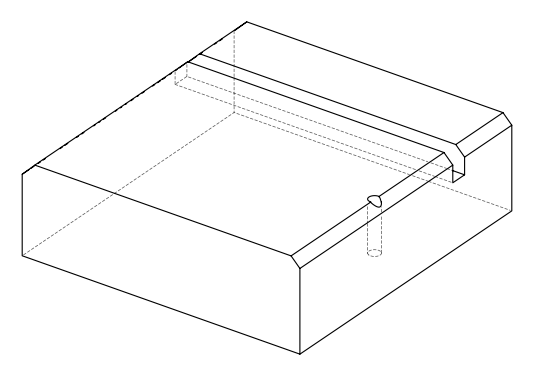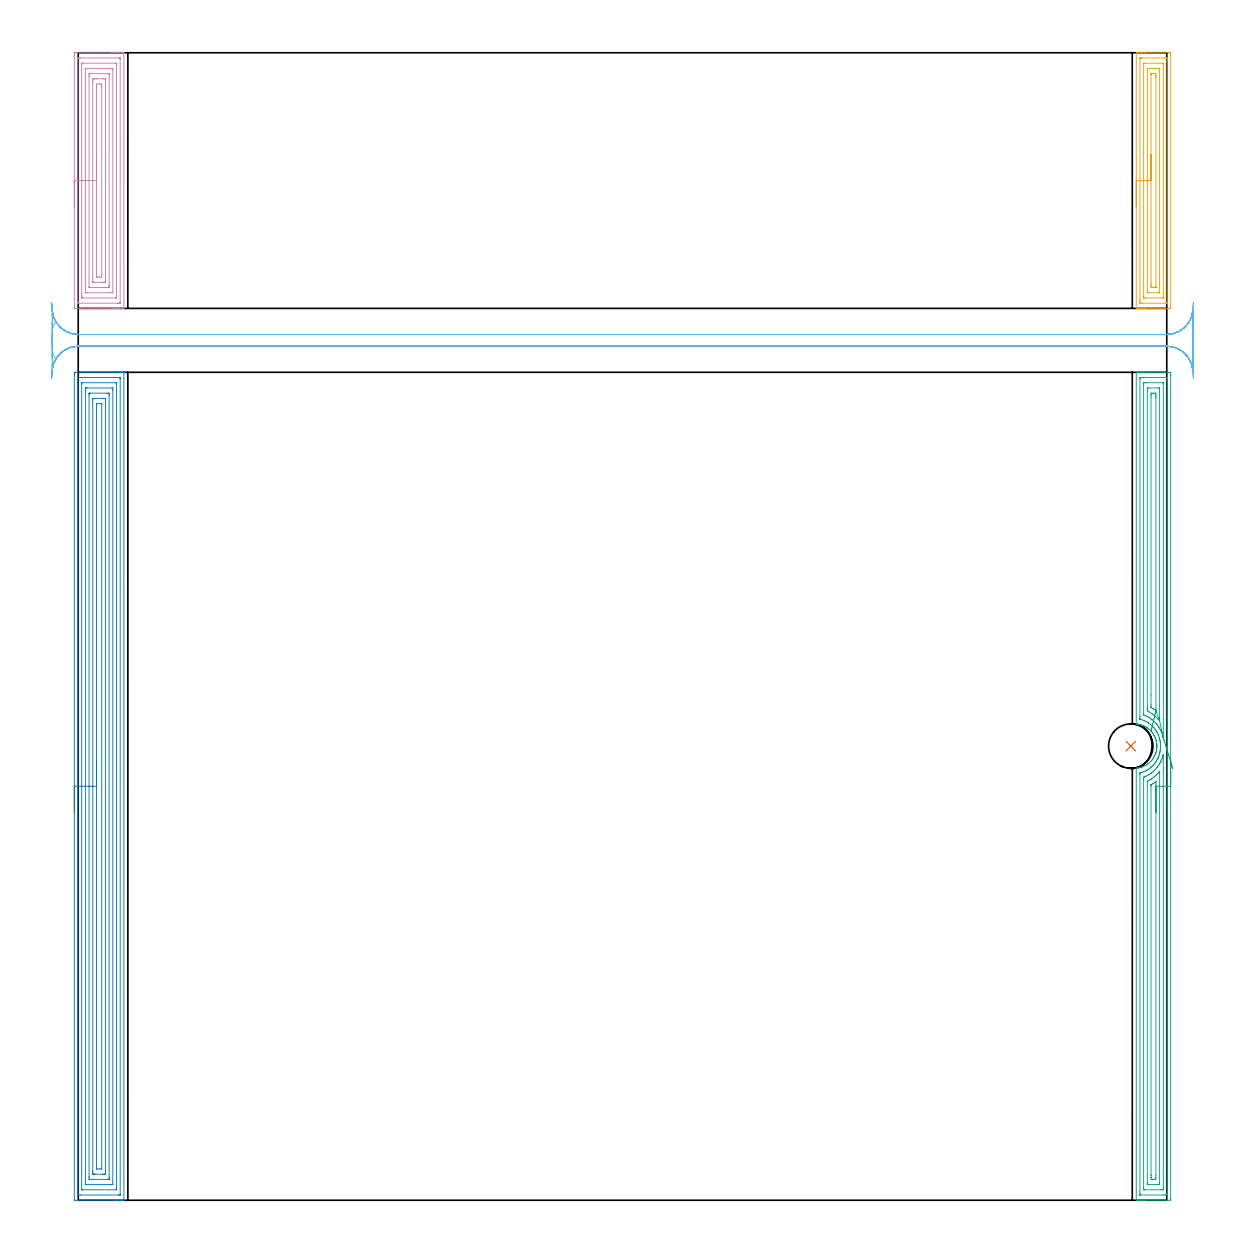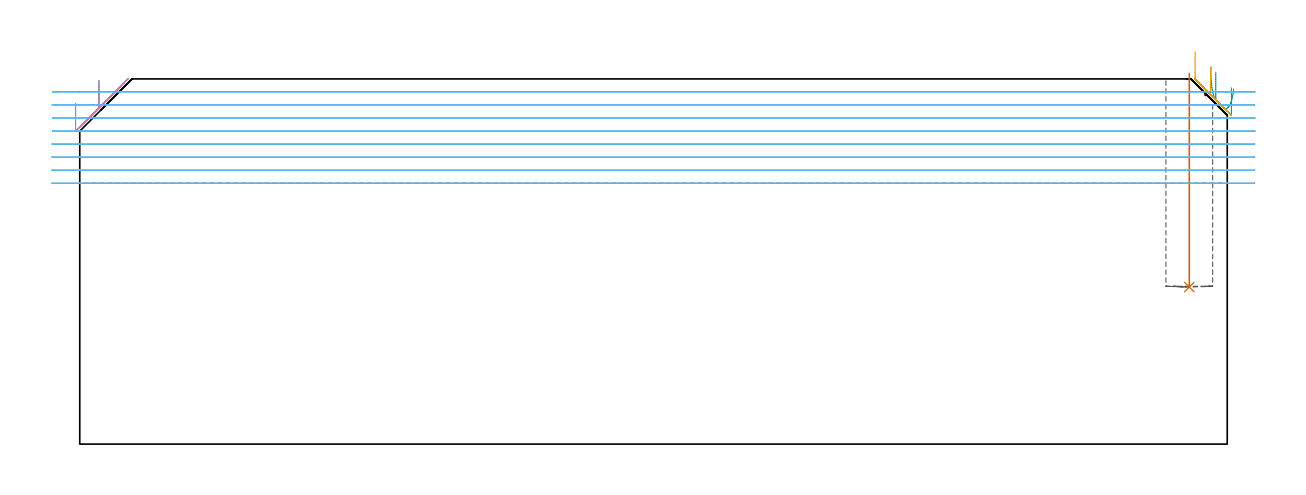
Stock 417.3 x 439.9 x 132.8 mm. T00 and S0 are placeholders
(PLAN: 6 operations, 2 tool changes, 56.3 min)
(1 INDEXABLE_INSERT_DRILL_BLIND_HOLE_FROM_SOLID | STEP1POCKET | NXT0302_005 | 0.31 min | 17104 mm3)
(2 AREA_MILL | FG_CHAMFER_SURFACE | UGT0205_001 | 18.11 min | 58691 mm3)
(3 AREA_MILL_1 | FG_CHAMFER_SURFACE_1 | UGT0205_001 | 12.9 min | 27912 mm3)
(4 AREA_MILL_2 | FG_CHAMFER_SURFACE_2 | UGT0205_001 | 5.82 min | 19082 mm3)
(5 AREA_MILL_3 | FG_CHAMFER_SURFACE_3 | UGT0205_001 | 4.18 min | 9139 mm3)
(6 MILL_RECTANGULAR_SLOT | SLOT_RECTANGULAR | UGT0201_094 | Follow Part, ap 5, ae 75% | 14.93 min | 383483 mm3)
(TOOL NXT0302_005 | Index. Insert Drill 17mm [880-D1700L20-05] | D17 PA176 FL85 Z2)
(TOOL UGT0205_001 | Chamfer Mill 20 x 3 x 45 deg. | D20 FL50 Z2)
(TOOL UGT0201_094 | End mill 20 mm | D20 FL38 Z4)
(OP 1 INDEXABLE_INSERT_DRILL_BLIND_HOLE_FROM_SOLID)
G17 G21 G94 G90
T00 M6
G54
G17 G0 G90 X403.5 Y174.1 S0 M3
G43 Z142.8 H1
G94 G81 G98 Z57.1 F250. R134.8
G80
M5
M2
(OP 2 AREA_MILL)
G17 G21 G94 G90
T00 M6
G54
G17 G0 G90 X-1.5 Y148.7 S1061 M3
G43 Z142.8 H0
Z123.8
G94 G1 Y148.738 Z122.928 F250.
Y148.852 Z122.064
Y149.041 Z121.212
Y149.303 Z120.38
Y149.637 Z119.574
Y150.04 Z118.8
Y150.508 Z118.064
Y151.04 Z117.372
Y151.629 Z116.729
Y152.272 Z116.14
Y152.964 Z115.609
Y153.7 Z115.14
Y154.474 Z114.737
Y155.28 Z114.403
Y156.112 Z114.141
Y156.963 Z113.952
Y157.828 Z113.838
Y158.7 Z113.8
Y316.481
X-1.499 Y316.785 Z113.801
X-1.494 Y317.368 Z113.804
X-1.492 Y317.393 Z113.806
X-0.912 Y317.4 Z114.385
X13.625 Z128.92
X16.021 Z131.316
X16.693 Z131.993
X17.057 Z132.356
X17.449 Y317.393 Z132.74
X17.497 Y317.39 Z132.788
X17.5 Y317.231 Z132.8
Y0.168
X17.497 Y0.01 Z132.788
X17.449 Y0.007 Z132.74
X17.057 Y0. Z132.356
X16.693 Z131.993
X16.021 Z131.316
X14.794 Z130.091
X14.238 Z129.533
X13.625 Z128.92
X-1.19 Y0.001 Z114.107
X-1.492 Y0.01 Z113.806
X-1.499 Y0.31 Z113.799
Y0.332
X-1.5 Y158.7 Z113.8
X-0.086 Z115.214
X-0.085 Y315.129 Z115.215
X-0.083 Y315.259 Z115.217
X-0.08 Y315.345 Z115.22
X-0.077 Y315.392 Z115.223
X-0.07 Y315.393 Z115.23
X-0.021 Y315.396 Z115.279
X0.47 Y315.4 Z115.77
X15.13 Z130.43
X15.622 Y315.398 Z130.922
X16.021 Y315.392 Z131.321
X16.071 Y315.39 Z131.371
X16.08 Y315.193 Z131.38
X16.084 Y315.064 Z131.384
X16.085 Y314.999 Z131.385
X16.086 Y314.934 Z131.386
X16.085 Y2.271 Z131.385
X16.083 Y2.141 Z131.383
X16.08 Y2.055 Z131.38
X16.077 Y2.008 Z131.377
X16.07 Y2.007 Z131.37
X16.021 Y2.004 Z131.321
X15.53 Y2. Z130.83
X0.87 Z116.17
X0.378 Y2.001 Z115.678
X-0.021 Y2.008 Z115.279
X-0.071 Y2.01 Z115.229
X-0.08 Y2.206 Z115.22
X-0.084 Y2.336 Z115.216
X-0.085 Y2.401 Z115.215
X-0.086 Y2.466 Z115.214
Y158.7
X1.328 Z116.628
X1.329 Y312.753 Z116.629
X1.33 Y313.212 Z116.63
X1.332 Y313.321 Z116.632
X1.335 Y313.373 Z116.635
X1.339 Y313.39 Z116.639
X1.388 Y313.393 Z116.688
X1.576 Y313.399 Z116.876
X14.426 Z129.726
X14.55 Y313.396 Z129.85
X14.649 Y313.39 Z129.949
X14.666 Y313.387 Z129.966
X14.668 Y313.381 Z129.968
X14.67 Y313.357 Z129.97
X14.671 Y313.212 Z129.971
Y4.647
X14.67 Y4.188 Z129.97
X14.668 Y4.079 Z129.968
X14.665 Y4.027 Z129.965
X14.661 Y4.01 Z129.961
X14.612 Y4.007 Z129.912
X14.424 Y4.001 Z129.724
X1.574 Z116.874
X1.45 Y4.004 Z116.75
X1.351 Y4.01 Z116.651
X1.334 Y4.013 Z116.634
X1.332 Y4.019 Z116.632
X1.33 Y4.043 Z116.63
X1.329 Y4.188 Z116.629
X1.328 Y158.7 Z116.628
X2.743 Z118.043
Y310.533
X2.747 Y311.331 Z118.047
X2.749 Y311.381 Z118.049
X2.788 Y311.39 Z118.088
X2.895 Y311.395 Z118.195
X3.111 Y311.398 Z118.411
X3.544 Y311.4 Z118.844
X12.9 Y311.399 Z128.2
X13.108 Y311.395 Z128.408
X13.212 Y311.39 Z128.512
X13.251 Y311.384 Z128.551
X13.257 Y310.533 Z128.557
Y6.867
X13.253 Y6.069 Z128.553
X13.251 Y6.019 Z128.551
X13.212 Y6.01 Z128.512
X13.105 Y6.005 Z128.405
X12.889 Y6.002 Z128.189
X12.456 Y6. Z127.756
X3.1 Y6.001 Z118.4
X2.892 Y6.005 Z118.192
X2.788 Y6.01 Z118.088
X2.749 Y6.016 Z118.049
X2.743 Y6.867 Z118.043
Y158.7
X4.157 Z119.457
Y308.747
X4.158 Y309.024 Z119.458
X4.162 Y309.304 Z119.462
X4.164 Y309.377 Z119.464
X4.192 Y309.39 Z119.492
X4.272 Y309.394 Z119.572
X4.435 Y309.398 Z119.735
X4.675 Y309.4 Z119.975
X10.913 Z126.213
X11.565 Y309.396 Z126.865
X11.812 Y309.392 Z127.112
X11.837 Y309.38 Z127.137
X11.839 Y309.365 Z127.139
X11.842 Y308.747 Z127.142
X11.843 Y308.468 Z127.143
Y8.653
X11.842 Y8.376 Z127.142
X11.838 Y8.096 Z127.138
X11.836 Y8.023 Z127.136
X11.808 Y8.01 Z127.108
X11.728 Y8.006 Z127.028
X11.565 Y8.002 Z126.865
X11.325 Y8. Z126.625
X5.087 Z120.387
X4.435 Y8.003 Z119.735
X4.188 Y8.008 Z119.488
X4.163 Y8.02 Z119.463
X4.161 Y8.034 Z119.461
X4.158 Y8.653 Z119.458
X4.157 Y8.932 Z119.457
Y158.7
X5.571 Z120.871
Y306.715
X5.572 Y306.96 Z120.872
X5.576 Y307.284 Z120.876
X5.578 Y307.363 Z120.878
X5.585 Y307.39 Z120.885
X5.633 Y307.393 Z120.933
X5.781 Y307.398 Z121.081
X6.218 Y307.4 Z121.518
X6.67 Z121.97
X9.344 Z124.644
X9.782 Y307.399 Z125.082
X10.238 Y307.397 Z125.538
X10.392 Y307.39 Z125.692
X10.422 Y307.386 Z125.722
X10.424 Y307.332 Z125.724
X10.427 Y307.207 Z125.727
X10.428 Y306.96 Z125.728
X10.429 Y306.313 Z125.729
Y10.685
X10.428 Y10.439 Z125.728
X10.424 Y10.116 Z125.724
X10.422 Y10.037 Z125.722
X10.415 Y10.01 Z125.715
X10.367 Y10.007 Z125.667
X10.219 Y10.002 Z125.519
X9.782 Y10. Z125.082
X9.33 Z124.63
X6.656 Z121.956
X6.218 Y10.001 Z121.518
X5.762 Y10.003 Z121.062
X5.609 Y10.01 Z120.909
X5.578 Y10.013 Z120.878
X5.576 Y10.068 Z120.876
X5.573 Y10.192 Z120.873
X5.572 Y10.439 Z120.872
X5.571 Y11.087 Z120.871
Y158.7
X6.985 Z122.285
Y304.405
X6.989 Y305.174 Z122.289
X6.992 Y305.292 Z122.292
X7.002 Y305.39 Z122.302
X7.109 Y305.392 Z122.409
X7.775 Y305.399 Z123.075
X8.891 Y305.4 Z124.191
X8.966 Y305.398 Z124.266
X8.993 Y305.395 Z124.293
X9.004 Y305.391 Z124.304
X9.008 Y305.378 Z124.308
X9.012 Y305.298 Z124.312
X9.014 Y305.174 Z124.314
X9.015 Y305.05 Z124.315
Y12.995
X9.011 Y12.226 Z124.311
X9.008 Y12.108 Z124.308
X8.998 Y12.01 Z124.298
X8.891 Y12.007 Z124.191
X8.225 Y12. Z123.525
X7.109 Z122.409
X7.034 Y12.002 Z122.334
X7.007 Y12.005 Z122.307
X6.996 Y12.009 Z122.296
X6.992 Y12.022 Z122.292
X6.988 Y12.102 Z122.288
X6.986 Y12.226 Z122.286
X6.985 Y12.349 Z122.285
Y158.7
Y159.572 Z122.323
Y160.436 Z122.437
Y161.288 Z122.626
Y162.12 Z122.888
Y162.926 Z123.222
Y163.7 Z123.625
Y164.436 Z124.094
Y165.128 Z124.625
Y165.771 Z125.214
Y166.36 Z125.857
Y166.891 Z126.55
Y167.36 Z127.285
Y167.763 Z128.059
Y168.097 Z128.865
Y168.359 Z129.697
Y168.548 Z130.549
Y168.662 Z131.414
Y168.7 Z132.285
G0 Z142.8
M5
M2
(OP 3 AREA_MILL_1)
G17 G21 G94 G90
T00 M6
G54
G17 G0 G90 X418.8 Y168.7 S1061 M3
G43 Z142.8 H0
Z129.6
G94 G1 Y168.662 Z128.729 F250.
Y168.548 Z127.864
Y168.359 Z127.012
Y168.097 Z126.18
Y167.763 Z125.374
Y167.36 Z124.6
Y166.892 Z123.864
Y166.36 Z123.172
Y165.771 Z122.529
Y165.128 Z121.94
Y164.436 Z121.409
Y163.7 Z120.94
Y162.926 Z120.537
Y162.12 Z120.203
Y161.288 Z119.941
Y160.436 Z119.752
Y159.572 Z119.638
Y158.7 Z119.6
Y0.615
X418.795 Y0.16 Z119.603
X418.792 Y0.01 Z119.606
X418.637 Y0. Z119.76
X408.678 Z129.716
X408.13 Z130.267
X407.798 Z130.598
X407.249 Z131.147
X406.917 Z131.477
X406.253 Z132.146
X405.93 Z132.47
X405.599 Y0.003 Z132.792
X405.6 Y0.164 Z132.8
Y0.168
Y165.406
X405.598 Y165.619 Z132.794
X405.838 Y165.645 Z132.556
X405.987 Y165.66 Z132.407
X406.037 Y165.668 Z132.356
X406.32 Y165.712 Z132.076
X407.015 Y165.845 Z131.385
X407.196 Y165.893 Z131.201
X407.358 Y165.942 Z131.038
X407.617 Y166.021 Z130.782
X407.637 Y166.027 Z130.762
X407.798 Y166.084 Z130.601
X408.073 Y166.183 Z130.326
X408.514 Y166.37 Z129.886
X408.949 Y166.58 Z129.451
X409.234 Y166.734 Z129.165
X409.559 Y166.941 Z128.839
X409.824 Y167.111 Z128.574
X410.132 Y167.334 Z128.265
X410.168 Y167.359 Z128.23
X410.439 Y167.574 Z127.96
X410.505 Y167.626 Z127.894
X410.699 Y167.8 Z127.699
X411.06 Y168.152 Z127.338
X411.406 Y168.519 Z126.992
X411.575 Y168.719 Z126.824
X411.837 Y169.06 Z126.562
X412.082 Y169.411 Z126.317
X412.2 Y169.607 Z126.197
X412.265 Y169.715 Z126.131
X412.42 Y169.969 Z125.979
X412.451 Y170.02 Z125.948
X412.601 Y170.311 Z125.796
X412.739 Y170.612 Z125.66
X412.801 Y170.748 Z125.598
X412.982 Y171.204 Z125.414
X413.033 Y171.356 Z125.365
X413.08 Y171.498 Z125.317
X413.127 Y171.641 Z125.269
X413.13 Y171.65 Z125.266
X413.253 Y172.097 Z125.141
X413.326 Y172.402 Z125.072
X413.385 Y172.781 Z125.013
X413.416 Y172.982 Z124.981
X413.433 Y173.133 Z124.965
X413.455 Y173.344 Z124.94
X413.465 Y173.428 Z124.933
X413.466 Y173.438
X413.475 Y173.665 Z124.917
X413.485 Y173.82 Z124.911
X413.488 Y173.874 Z124.908
Y173.883
X413.487 Y174.083 Z124.904
X413.488 Y174.321 Z124.908
X413.486 Y174.37 Z124.911
X413.474 Y174.567 Z124.919
X413.465 Y174.767 Z124.933
X413.464 Y174.776 Z124.934
X413.417 Y175.214 Z124.978
X413.347 Y175.67 Z125.046
X413.324 Y175.799 Z125.07
X413.249 Y176.116 Z125.145
X413.235 Y176.177 Z125.16
X413.128 Y176.563 Z125.268
X412.996 Y176.958 Z125.404
X412.981 Y177.001 Z125.418
X412.807 Y177.445 Z125.592
X412.749 Y177.571 Z125.65
X412.635 Y177.817 Z125.762
X412.592 Y177.902 Z125.805
X412.451 Y178.184 Z125.948
X412.428 Y178.226 Z125.972
X412.365 Y178.337 Z126.035
X412.078 Y178.789 Z126.321
X411.772 Y179.23 Z126.628
X411.575 Y179.48 Z126.824
X411.392 Y179.689 Z127.005
X411.289 Y179.807 Z127.109
X410.992 Y180.123 Z127.406
X410.879 Y180.228 Z127.518
X410.699 Y180.397 Z127.699
X410.439 Y180.617 Z127.96
X410.324 Y180.715 Z128.075
X410.105 Y180.885 Z128.295
X409.999 Y180.967 Z128.397
X409.938 Y181.015 Z128.461
X409.919 Y181.028 Z128.48
X409.824 Y181.095 Z128.575
X409.645 Y181.208 Z128.755
X409.391 Y181.368 Z129.009
X409.203 Y181.475 Z129.197
X408.948 Y181.62 Z129.451
X408.736 Y181.727 Z129.663
X408.654 Y181.769 Z129.745
X408.356 Y181.908 Z130.043
X408.073 Y182.02 Z130.327
X407.637 Y182.173 Z130.762
X407.361 Y182.255 Z131.039
X407.198 Y182.304 Z131.202
X406.929 Y182.368 Z131.471
X406.761 Y182.408 Z131.639
X406.366 Y182.481 Z132.032
X406.32 Y182.49 Z132.077
X406.037 Y182.529 Z132.357
X405.915 Y182.546 Z132.479
X405.857 Y182.552 Z132.537
X405.608 Y182.578 Z132.784
X405.604 Y182.678 Z132.791
X405.601 Y182.794 Z132.799
X405.6 Y317.237 Z132.8
X405.598 Y317.397 Z132.792
X405.927 Y317.4 Z132.472
X406.253 Z132.146
X406.917 Z131.477
X408.13 Z130.267
X408.678 Z129.716
X417.757 Z120.64
X418.363 Y317.395 Z120.034
X418.792 Y317.39 Z119.606
X418.795 Y317.224 Z119.603
X418.799 Y316.785 Z119.601
X418.8 Y316.342 Z119.6
Y158.7
X417.386 Z121.014
X417.385 Y2.5 Z121.015
X417.384 Y2.401 Z121.016
X417.379 Y2.014 Z121.021
X416.994 Y2.004 Z121.406
X416.602 Y2.001 Z121.798
X416.117 Y2. Z122.283
X407.106 Y2.001 Z131.294
X407.075 Y2.002 Z131.325
X407.043 Y2.006 Z131.357
X407.023 Y2.009 Z131.377
X407.021 Y2.033 Z131.379
X407.015 Y2.302 Z131.385
Y2.401
X407.014 Y3.196 Z131.386
Y163.166
X407.017 Y163.563 Z131.383
X407.02 Y163.761 Z131.38
X407.021 Y163.805 Z131.379
X407.049 Y163.822 Z131.351
X407.127 Y163.846 Z131.273
X407.798 Y164.031 Z130.602
X407.82 Y164.037 Z130.58
X407.892 Y164.059 Z130.508
X408.468 Y164.272 Z129.932
X408.678 Y164.362 Z129.722
X409.083 Y164.542 Z129.317
X409.559 Y164.776 Z128.841
X409.673 Y164.836 Z128.727
X409.877 Y164.952 Z128.523
X410.22 Y165.174 Z128.18
X410.439 Y165.32 Z127.961
X410.742 Y165.538 Z127.658
X411.147 Y165.845 Z127.253
X411.242 Y165.924 Z127.158
X411.32 Y165.994 Z127.08
X411.697 Y166.355 Z126.703
X412.083 Y166.738 Z126.317
X412.14 Y166.799 Z126.26
X412.2 Y166.866 Z126.2
X412.547 Y167.279 Z125.853
X412.819 Y167.631 Z125.581
X412.929 Y167.785 Z125.471
X413.08 Y168.007 Z125.32
X413.279 Y168.323 Z125.121
X413.401 Y168.524 Z124.999
X413.607 Y168.883 Z124.793
X413.897 Y169.461 Z124.503
X413.904 Y169.475 Z124.496
X413.961 Y169.606 Z124.439
X414.162 Y170.107 Z124.238
X414.242 Y170.311 Z124.158
X414.393 Y170.765 Z124.007
X414.523 Y171.204 Z123.877
X414.563 Y171.345 Z123.837
X414.591 Y171.458 Z123.809
X414.655 Y171.744 Z123.745
X414.722 Y172.097 Z123.678
X414.739 Y172.2 Z123.661
X414.841 Y172.918 Z123.559
X414.848 Y172.983 Z123.552
X414.849 Y172.99 Z123.551
X414.899 Y173.824 Z123.501
X414.901 Y173.883 Z123.499
X414.898 Y174.297 Z123.502
X414.885 Y174.732 Z123.515
X414.882 Y174.776 Z123.518
X414.841 Y175.284 Z123.559
X414.796 Y175.67 Z123.604
X414.793 Y175.694 Z123.607
X414.788 Y175.723 Z123.612
X414.712 Y176.176 Z123.688
X414.63 Y176.563 Z123.77
X414.563 Y176.845 Z123.837
X414.388 Y177.456 Z124.012
X414.136 Y178.171 Z124.264
X414.064 Y178.349 Z124.336
X413.961 Y178.589 Z124.439
X413.646 Y179.242 Z124.754
X413.539 Y179.447 Z124.861
X413.203 Y180.011 Z125.197
X413.123 Y180.135 Z125.277
X413.08 Y180.197 Z125.32
X412.737 Y180.678 Z125.663
X412.46 Y181.028 Z125.94
X412.2 Y181.326 Z126.2
X411.622 Y181.922 Z126.778
X411.32 Y182.192 Z127.08
X410.986 Y182.471 Z127.414
X410.55 Y182.815 Z127.85
X410.439 Y182.89 Z127.961
X410.227 Y183.03 Z128.173
X409.559 Y183.418 Z128.841
X409.004 Y183.708 Z129.396
X408.678 Y183.848 Z129.722
X408.444 Y183.946 Z129.956
X407.798 Y184.159 Z130.602
X407.179 Y184.335 Z131.221
X407.081 Y184.36 Z131.319
X407.06 Y184.367 Z131.34
X407.04 Y184.375 Z131.36
X407.023 Y184.384 Z131.377
X407.021 Y184.402 Z131.379
X407.017 Y184.5 Z131.383
X407.016 Y184.601 Z131.384
X407.015 Y185.395 Z131.385
Y314.9
X407.016 Y314.999 Z131.384
X407.021 Y315.386 Z131.379
X407.406 Y315.396 Z130.994
X407.798 Y315.399 Z130.602
X408.283 Y315.4 Z130.117
X417.294 Y315.399 Z121.106
X417.325 Y315.398 Z121.075
X417.357 Y315.394 Z121.043
X417.377 Y315.391 Z121.023
X417.379 Y315.367 Z121.021
X417.385 Y315.098 Z121.015
Y314.999
X417.386 Y314.204 Z121.014
Y158.7
X415.971 Z122.429
Y4.828
X415.967 Y4.188 Z122.433
X415.964 Y4.062 Z122.436
X415.962 Y4.01 Z122.438
X415.902 Y4.004 Z122.498
X415.722 Y4.002 Z122.678
X415.026 Y4. Z123.374
X408.863 Z129.537
X408.678 Y4.003 Z129.722
X408.494 Y4.007 Z129.906
X408.445 Y4.01 Z129.955
X408.435 Y4.038 Z129.965
X408.432 Y4.103 Z129.968
X408.43 Y4.188 Z129.97
X408.429 Y4.441 Z129.971
Y161.379
Y161.632
X408.433 Y161.953 Z129.967
X408.435 Y162.111 Z129.965
X408.447 Y162.183 Z129.953
X408.671 Y162.273 Z129.729
X408.676 Y162.275 Z129.724
X409.296 Y162.539 Z129.104
X409.559 Y162.658 Z128.841
X409.894 Y162.825 Z128.506
X410.439 Y163.117 Z127.961
X410.47 Y163.135 Z127.93
X410.52 Y163.166 Z127.88
X411.004 Y163.486 Z127.396
X411.32 Y163.709 Z127.08
X411.519 Y163.856 Z126.881
X411.783 Y164.059 Z126.617
X412.01 Y164.251 Z126.39
X412.2 Y164.423 Z126.2
X412.469 Y164.679 Z125.931
X412.748 Y164.952 Z125.652
X412.911 Y165.124 Z125.489
X413.08 Y165.307 Z125.32
X413.534 Y165.845 Z124.866
X413.72 Y166.089 Z124.68
X413.961 Y166.417 Z124.439
X414.091 Y166.606 Z124.309
X414.178 Y166.738 Z124.222
X414.431 Y167.154 Z123.969
X414.714 Y167.631 Z123.686
X414.759 Y167.715 Z123.641
X414.841 Y167.876 Z123.559
X415.049 Y168.314 Z123.351
X415.145 Y168.524 Z123.255
X415.316 Y168.936 Z123.084
X415.507 Y169.418 Z122.893
X415.563 Y169.579 Z122.837
X415.722 Y170.056 Z122.678
X415.78 Y170.252 Z122.62
X415.796 Y170.311 Z122.604
X415.847 Y170.498 Z122.553
X415.97 Y170.951 Z122.43
X415.971 Y170.311 Z122.429
Y164.505
Y158.7
X414.557 Z123.843
Y6.867
X414.553 Y6.266 Z123.847
X414.55 Y6.061 Z123.85
X414.543 Y6.01 Z123.857
X414.495 Y6.007 Z123.905
X414.388 Y6.004 Z124.012
X413.961 Y6. Z124.439
X410.413 Z127.987
X410.01 Y6.002 Z128.39
X409.909 Y6.006 Z128.491
X409.86 Y6.01 Z128.54
X409.849 Y6.016 Z128.551
X409.848 Y6.033 Z128.552
X409.845 Y6.131 Z128.555
X409.843 Y6.579 Z128.557
Y6.867
Y160.198
X409.845 Y160.486 Z128.555
X409.848 Y160.637 Z128.552
X409.85 Y160.668 Z128.55
X409.888 Y160.69 Z128.512
X409.96 Y160.729 Z128.44
X410.12 Y160.81 Z128.28
X410.439 Y160.978 Z127.961
X410.697 Y161.118 Z127.703
X411.156 Y161.379 Z127.244
X411.257 Y161.443 Z127.143
X411.32 Y161.485 Z127.08
X411.784 Y161.802 Z126.616
X412.2 Y162.102 Z126.2
X412.297 Y162.174 Z126.103
X412.423 Y162.273 Z125.977
X412.782 Y162.575 Z125.618
X413.08 Y162.847 Z125.32
X413.243 Y163. Z125.157
X413.413 Y163.166 Z124.987
X413.684 Y163.447 Z124.716
X413.961 Y163.742 Z124.439
X414.109 Y163.909 Z124.291
X414.238 Y164.059 Z124.162
X414.339 Y164.179 Z124.061
X414.515 Y164.39 Z123.885
X414.528 Y164.404 Z123.872
X414.547 Y164.42 Z123.853
X414.551 Y164.421 Z123.849
X414.553 Y164.408 Z123.847
X414.556 Y164.348 Z123.844
X414.557 Y164.059 Z123.843
Y163.847
Y158.7
X413.143 Z125.257
Y9.483
X413.139 Y8.653 Z125.261
X413.137 Y8.596 Z125.263
X413.08 Y8.01 Z125.32
X412.84 Y8.004 Z125.56
X412.2 Y8.001 Z126.2
X411.962 Y8.002 Z126.438
X411.32 Y8.01 Z127.08
X411.264 Y8.653 Z127.136
X411.26 Y8.713 Z127.14
X411.257 Y9.546 Z127.143
Y9.61
Y158.827
X411.258 Y158.954 Z127.142
X411.262 Y159.208 Z127.138
X411.265 Y159.269 Z127.135
X411.269 Y159.274 Z127.131
X411.284 Y159.286 Z127.116
X411.794 Y159.593 Z126.606
X412.04 Y159.755 Z126.36
X412.2 Y159.864 Z126.2
X412.562 Y160.119 Z125.838
X413.074 Y160.493 Z125.326
X413.08 Y160.497 Z125.32
X413.128 Y160.525 Z125.272
X413.136 Y160.486 Z125.264
X413.139 Y160.427 Z125.261
X413.142 Y159.593 Z125.258
X413.143 Y158.764 Z125.257
Y158.7
Y157.828 Z125.295
Y156.964 Z125.409
Y156.112 Z125.598
Y155.28 Z125.86
Y154.474 Z126.194
Y153.7 Z126.597
Y152.964 Z127.065
Y152.272 Z127.596
Y151.629 Z128.186
Y151.04 Z128.829
Y150.508 Z129.521
Y150.04 Z130.257
Y149.637 Z131.031
Y149.303 Z131.837
Y149.041 Z132.669
Y148.852 Z133.52
Y148.738 Z134.385
Y148.7 Z135.257
G0 X419.618 Y165.431 Z129.207
G1 X419.534 Y165.701 Z128.381
X419.43 Y166.039 Z127.584
X419.306 Y166.442 Z126.82
X419.163 Y166.907 Z126.096
X419.002 Y167.43 Z125.417
X418.824 Y168.008 Z124.789
X418.63 Y168.637 Z124.215
X418.422 Y169.31 Z123.701
X418.203 Y170.024 Z123.251
X417.972 Y170.773 Z122.867
X417.732 Y171.551 Z122.553
X417.486 Y172.352 Z122.311
X417.234 Y173.17 Z122.143
X416.978 Y173.999 Z122.05
X416.721 Y174.833 Z122.034
X416.465 Y175.664 Z122.093
X416.212 Y176.488 Z122.228
X415.962 Y177.297 Z122.438
X415.946 Y177.349 Z122.454
X415.915 Y177.456 Z122.485
X415.722 Y178.145 Z122.678
X415.657 Y178.349 Z122.743
X415.624 Y178.448 Z122.776
X415.329 Y179.242 Z123.071
X415.021 Y179.953 Z123.379
X414.934 Y180.135 Z123.466
X414.841 Y180.32 Z123.559
X414.595 Y180.778 Z123.805
X414.445 Y181.028 Z123.955
X414.258 Y181.328 Z124.142
X413.961 Y181.778 Z124.439
X413.86 Y181.922 Z124.54
X413.522 Y182.369 Z124.878
X413.153 Y182.815 Z125.247
X413.08 Y182.893 Z125.32
X412.277 Y183.708 Z126.123
X412.2 Y183.777 Z126.2
X411.735 Y184.179 Z126.665
X411.32 Y184.5 Z127.08
X411.184 Y184.601 Z127.216
X410.727 Y184.893 Z127.673
X410.439 Y185.067 Z127.961
X410.176 Y185.22 Z128.224
X409.677 Y185.494 Z128.723
X409.559 Y185.554 Z128.841
X409.443 Y185.611 Z128.957
X408.954 Y185.815 Z129.446
X408.678 Y185.923 Z129.722
X408.543 Y185.977 Z129.857
X408.454 Y186.014 Z129.946
X408.436 Y186.025 Z129.964
X408.434 Y186.063 Z129.966
X408.432 Y186.135 Z129.968
X408.43 Y186.387 Z129.97
X408.429 Y186.64 Z129.971
Y312.572
X408.433 Y313.212 Z129.967
X408.436 Y313.338 Z129.964
X408.438 Y313.39 Z129.962
X408.498 Y313.396 Z129.902
X408.678 Y313.398 Z129.722
X409.374 Y313.4 Z129.026
X415.537 Z122.863
X415.722 Y313.397 Z122.678
X415.906 Y313.393 Z122.494
X415.955 Y313.39 Z122.445
X415.965 Y313.362 Z122.435
X415.968 Y313.297 Z122.432
X415.97 Y313.212 Z122.43
X415.971 Y312.959 Z122.429
Y177.4
X415.97 Y177.371 Z122.43
X415.965 Y177.313 Z122.435
X415.962 Y177.297 Z122.438
X414.55 Y183.815 Z123.85
X414.114 Y184.295 Z124.286
X413.961 Y184.462 Z124.439
X413.829 Y184.601 Z124.571
X413.08 Y185.347 Z125.32
X412.921 Y185.494 Z125.479
X412.2 Y186.09 Z126.2
X411.813 Y186.387 Z126.587
X411.32 Y186.709 Z127.08
X410.551 Y187.167 Z127.849
X410.439 Y187.228 Z127.961
X410.343 Y187.28 Z128.057
X409.851 Y187.589 Z128.549
X409.847 Y187.881 Z128.553
X409.845 Y188.173 Z128.555
X409.844 Y188.777 Z128.556
X409.843 Y310.533 Z128.557
X409.847 Y311.134 Z128.553
X409.85 Y311.338 Z128.55
X409.857 Y311.39 Z128.543
X409.905 Y311.393 Z128.495
X410.012 Y311.396 Z128.388
X410.439 Y311.4 Z127.961
X413.987 Z124.413
X414.39 Y311.398 Z124.01
X414.491 Y311.394 Z123.909
X414.54 Y311.39 Z123.86
X414.551 Y311.383 Z123.849
X414.552 Y311.367 Z123.848
X414.555 Y311.269 Z123.845
X414.557 Y310.821 Z123.843
Y310.533
Y184.889
X414.556 Y184.601 Z123.844
X414.553 Y184. Z123.847
X414.55 Y183.815 Z123.85
X413.133 Y187.653 Z125.267
X413.13 Y187.654 Z125.27
X413.112 Y187.665 Z125.288
X413.08 Y187.688 Z125.32
X412.45 Y188.173 Z125.95
X412.2 Y188.34 Z126.2
X411.748 Y188.632 Z126.652
X411.32 Y188.891 Z127.08
X411.275 Y188.919 Z127.125
X411.265 Y189.005 Z127.135
X411.261 Y189.067 Z127.139
X411.259 Y189.128 Z127.141
X411.258 Y189.96 Z127.142
Y193.644
X411.257 Y307.917 Z127.143
X411.261 Y308.747 Z127.139
X411.263 Y308.804 Z127.137
X411.32 Y309.39 Z127.08
X411.56 Y309.396 Z126.84
X412.2 Y309.399 Z126.2
X412.438 Y309.398 Z125.962
X413.08 Y309.39 Z125.32
X413.136 Y308.747 Z125.264
X413.14 Y308.687 Z125.26
X413.143 Y307.854 Z125.257
Y307.79
Y188.046
X413.141 Y187.919 Z125.259
X413.136 Y187.666 Z125.264
X413.133 Y187.653 Z125.267
X412.941 Y186.835 Z125.498
X412.754 Y186.038 Z125.802
X412.574 Y185.271 Z126.176
X412.402 Y184.538 Z126.617
X412.239 Y183.846 Z127.122
X412.087 Y183.199 Z127.687
X411.947 Y182.602 Z128.308
X411.82 Y182.061 Z128.98
X411.706 Y181.578 Z129.698
X411.608 Y181.158 Z130.456
X411.525 Y180.805 Z131.25
X411.458 Y180.519 Z132.071
X411.407 Y180.305 Z132.915
X411.374 Y180.163 Z133.775
X411.358 Y180.094 Z134.645
X411.359 Y180.1 Z135.517
X411.378 Y180.18 Z136.386
X411.414 Y180.333 Z137.244
G0 Z142.8
M5
M2
(OP 4 AREA_MILL_2)
G17 G21 G94 G90
T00 M6
G54
G17 G0 G90 X-1.5 Y380.9 S1061 M3
G43 Z142.8 H0
Z123.8
G94 G1 Y380.938 Z122.928 F250.
Y381.052 Z122.063
Y381.241 Z121.212
Y381.503 Z120.38
Y381.837 Z119.574
Y382.24 Z118.8
Y382.708 Z118.064
Y383.24 Z117.372
Y383.829 Z116.729
Y384.472 Z116.14
Y385.164 Z115.608
Y385.9 Z115.14
Y386.674 Z114.737
Y387.48 Z114.403
Y388.312 Z114.141
Y389.163 Z113.952
Y390.028 Z113.838
Y390.9 Z113.8
Y439.042
X-1.498 Y439.344 Z113.802
X-1.491 Y439.893 Z113.805
X-1.466 Y439.897 Z113.831
X-0.912 Y439.9 Z114.384
X12.74 Z128.035
X13.347 Z128.641
X14.016 Z129.313
X14.238 Z129.536
X14.907 Z130.204
X15.13 Z130.426
X15.575 Z130.874
X16.467 Z131.766
X16.912 Z132.211
X17.206 Z132.505
X17.465 Y439.897 Z132.757
X17.488 Y439.895 Z132.78
X17.497 Y439.891 Z132.789
X17.5 Y439.789 Z132.8
Y342.011
X17.497 Y341.91 Z132.789
X17.467 Y341.907 Z132.759
X17.206 Y341.9 Z132.505
X15.575 Z130.874
X15.13 Z130.426
X14.907 Z130.204
X14.238 Z129.536
X14.016 Z129.313
X13.347 Z128.641
X1.449 Z116.746
X-1.143 Z114.154
X-1.248 Y341.901 Z114.049
X-1.491 Y341.91 Z113.805
X-1.499 Y342.152 Z113.799
X-1.5 Y345.483 Z113.8
Y390.9
X-0.086 Z115.214
Y437.631
X-0.085 Y437.696 Z115.215
X-0.08 Y437.825 Z115.22
X-0.077 Y437.891 Z115.223
X-0.062 Y437.894 Z115.238
X-0.021 Y437.897 Z115.279
X0.536 Y437.9 Z115.836
X0.87 Z116.17
X15.687 Z130.987
X16.021 Y437.897 Z131.321
X16.068 Y437.894 Z131.368
X16.076 Y437.892 Z131.376
X16.08 Y437.847 Z131.38
X16.084 Y437.761 Z131.384
X16.086 Y437.631 Z131.386
Y437.567
Y344.169
X16.085 Y344.104 Z131.385
X16.08 Y343.975 Z131.38
X16.077 Y343.909 Z131.377
X16.062 Y343.906 Z131.362
X16.021 Y343.903 Z131.321
X15.464 Y343.9 Z130.764
X15.13 Z130.43
X0.313 Z115.613
X-0.021 Y343.903 Z115.279
X-0.068 Y343.906 Z115.232
X-0.076 Y343.908 Z115.224
X-0.08 Y343.953 Z115.22
X-0.084 Y344.039 Z115.216
X-0.086 Y344.298 Z115.214
Y390.9
X1.328 Z116.628
X1.329 Y435.331 Z116.629
X1.333 Y435.789 Z116.633
X1.335 Y435.887 Z116.635
X1.539 Y435.896 Z116.839
X1.651 Y435.9 Z116.951
X14.238 Z129.538
X14.35 Y435.898 Z129.65
X14.572 Y435.89 Z129.872
X14.665 Y435.879 Z129.965
X14.668 Y435.85 Z129.968
X14.67 Y435.789 Z129.97
X14.672 Y435.357 Z129.972
Y434.9
X14.671 Y346.469 Z129.971
X14.667 Y346.011 Z129.967
X14.665 Y345.913 Z129.965
X14.461 Y345.904 Z129.761
X14.349 Y345.9 Z129.649
X1.762 Z117.062
X1.65 Y345.902 Z116.95
X1.428 Y345.91 Z116.728
X1.335 Y345.921 Z116.635
X1.332 Y345.95 Z116.632
X1.33 Y346.011 Z116.63
X1.328 Y346.443 Z116.628
Y346.9
Y390.9
X2.743 Z118.043
Y433.722
X2.745 Y433.821 Z118.045
X2.747 Y433.87 Z118.047
X2.749 Y433.887 Z118.049
X2.771 Y433.893 Z118.071
X3.544 Y433.899 Z118.844
X3.655 Y433.9 Z118.955
X12.568 Y433.899 Z127.868
X13.24 Y433.89 Z128.54
X13.251 Y433.887 Z128.551
X13.253 Y433.872 Z128.553
X13.256 Y433.829 Z128.556
X13.257 Y433.741 Z128.557
Y433.564
Y348.078
X13.255 Y347.979 Z128.555
X13.253 Y347.93 Z128.553
X13.251 Y347.912 Z128.551
X13.229 Y347.907 Z128.529
X12.456 Y347.901 Z127.756
X12.345 Y347.9 Z127.645
X3.432 Z118.732
X2.76 Y347.91 Z118.06
X2.749 Y347.913 Z118.049
X2.747 Y347.928 Z118.047
X2.744 Y347.971 Z118.044
X2.743 Y348.059 Z118.043
Y348.236
Y390.9
X4.157 Z119.457
Y430.733
X4.158 Y431.344 Z119.458
X4.159 Y431.619 Z119.459
X4.164 Y431.89 Z119.464
X4.435 Y431.895 Z119.735
X4.77 Y431.899 Z120.07
X11.565 Z126.865
X11.75 Y431.898 Z127.05
X11.817 Y431.894 Z127.117
X11.832 Y431.891 Z127.132
X11.836 Y431.872 Z127.136
X11.84 Y431.807 Z127.14
X11.842 Y431.622 Z127.142
X11.843 Y351.067 Z127.143
X11.842 Y350.456 Z127.142
X11.84 Y350.181 Z127.14
X11.836 Y349.91 Z127.136
X11.565 Y349.905 Z126.865
X11.23 Y349.901 Z126.53
X4.435 Y349.9 Z119.735
X4.25 Y349.902 Z119.55
X4.183 Y349.906 Z119.483
X4.168 Y349.909 Z119.468
X4.164 Y349.928 Z119.464
X4.16 Y349.993 Z119.46
X4.158 Y350.178 Z119.458
X4.157 Y390.9 Z119.457
X5.571 Z120.871
Y428.678
X5.572 Y429.321 Z120.872
X5.574 Y429.567 Z120.874
X5.578 Y429.879 Z120.878
X5.89 Y429.894 Z121.19
X6.218 Y429.898 Z121.518
X6.775 Y429.9 Z122.075
X7.109 Z122.409
X9.448 Z124.748
X9.782 Y429.899 Z125.082
X10.343 Y429.896 Z125.643
X10.403 Y429.89 Z125.703
X10.422 Y429.874 Z125.722
X10.425 Y429.815 Z125.725
X10.427 Y429.567 Z125.727
X10.429 Y428.922 Z125.729
Y428.678
Y353.122
X10.428 Y352.479 Z125.728
X10.426 Y352.233 Z125.726
X10.422 Y351.921 Z125.722
X10.11 Y351.906 Z125.41
X9.782 Y351.902 Z125.082
X9.225 Y351.9 Z124.525
X8.891 Z124.191
X6.552 Z121.852
X6.218 Y351.901 Z121.518
X5.657 Y351.904 Z120.957
X5.597 Y351.91 Z120.897
X5.578 Y351.926 Z120.878
X5.575 Y351.985 Z120.875
X5.573 Y352.233 Z120.873
X5.571 Y352.878 Z120.871
Y353.122
Y390.9
X6.985 Z122.285
X6.986 Y427.022 Z122.286
X6.992 Y427.789 Z122.292
X7.004 Y427.894 Z122.304
X8. Y427.9 Z123.3
X8.781 Y427.899 Z124.081
X8.891 Y427.895 Z124.191
X8.997 Y427.89 Z124.297
X9.008 Y427.789 Z124.308
X9.01 Y427.67 Z124.31
X9.014 Y426.9 Z124.314
X9.015 Y426.777 Z124.315
X9.014 Y354.778 Z124.314
X9.008 Y354.011 Z124.308
X8.996 Y353.906 Z124.296
X8. Y353.9 Z123.3
X7.219 Y353.901 Z122.519
X7.109 Y353.905 Z122.409
X7.004 Y353.91 Z122.304
X6.992 Y354.011 Z122.292
X6.99 Y354.13 Z122.29
X6.986 Y354.9 Z122.286
X6.985 Y355.023 Z122.285
Y390.9
Y391.772 Z122.323
Y392.636 Z122.437
Y393.488 Z122.626
Y394.32 Z122.888
Y395.126 Z123.222
Y395.9 Z123.625
Y396.636 Z124.094
Y397.328 Z124.625
Y397.971 Z125.214
Y398.56 Z125.857
Y399.091 Z126.549
Y399.56 Z127.285
Y399.963 Z128.059
Y400.297 Z128.865
Y400.559 Z129.697
Y400.748 Z130.549
Y400.862 Z131.414
Y400.9 Z132.285
G0 Z142.8
M5
M2
(OP 5 AREA_MILL_3)
G17 G21 G94 G90
T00 M6
G54
G17 G0 G90 X405.6 Y380.9 S1061 M3
G43 Z142.8 H0
G94 G1 Y380.938 Z141.928 F250.
Y381.052 Z141.063
Y381.241 Z140.212
Y381.503 Z139.38
Y381.837 Z138.574
Y382.24 Z137.8
Y382.708 Z137.064
Y383.24 Z136.372
Y383.829 Z135.729
Y384.472 Z135.139
Y385.164 Z134.608
Y385.9 Z134.14
Y386.674 Z133.737
Y387.48 Z133.403
Y388.312 Z133.141
Y389.163 Z132.952
Y390.028 Z132.838
Y390.9 Z132.8
Y439.789
X405.606 Y439.89 Z132.792
X405.818 Y439.9 Z132.58
X406.477 Z131.922
X407.358 Z131.041
X407.798 Z130.598
X408.018 Z130.379
X408.678 Z129.719
X408.898 Z129.499
X409.559 Z128.835
X417.813 Y439.899 Z120.583
X418.363 Y439.895 Z120.034
X418.791 Y439.891 Z119.605
X418.794 Y439.78 Z119.603
X418.799 Y439.344 Z119.601
X418.8 Y438.903 Z119.6
Y342.903
X418.799 Y342.456 Z119.601
X418.794 Y342.02 Z119.603
X418.791 Y341.909 Z119.605
X418.363 Y341.904 Z120.034
X417.813 Y341.9 Z120.584
X409.559 Z128.835
X408.898 Z129.499
X408.678 Z129.719
X408.018 Z130.379
X407.798 Z130.598
X407.358 Z131.041
X406.477 Z131.922
X405.817 Y341.901 Z132.582
X405.606 Y341.91 Z132.792
X405.6 Y342.011 Z132.8
Y390.9
X407.014 Z131.386
X407.015 Y437.764 Z131.385
X407.016 Y437.863 Z131.384
X407.018 Y437.886 Z131.382
X407.02 Y437.89 Z131.38
X407.044 Y437.893 Z131.356
X407.138 Y437.897 Z131.262
X407.468 Y437.9 Z130.932
X407.798 Z130.602
X416.602 Z121.798
X417.154 Y437.898 Z121.246
X417.306 Y437.893 Z121.094
X417.372 Y437.89 Z121.028
X417.382 Y437.668 Z121.018
X417.384 Y437.567 Z121.016
X417.386 Y436.776 Z121.014
Y436.678
X417.385 Y344.036 Z121.015
X417.384 Y343.937 Z121.016
X417.381 Y343.914 Z121.019
X417.38 Y343.91 Z121.02
X417.356 Y343.907 Z121.044
X417.262 Y343.903 Z121.138
X416.932 Y343.9 Z121.468
X416.602 Z121.798
X407.798 Z130.602
X407.246 Y343.902 Z131.154
X407.094 Y343.906 Z131.306
X407.028 Y343.91 Z131.372
X407.018 Y344.132 Z131.382
X407.016 Y344.233 Z131.384
X407.014 Y345.024 Z131.386
Y345.122
Y390.9
X408.428 Z129.972
X408.429 Y435.789 Z129.971
X408.43 Y435.852 Z129.97
X408.432 Y435.882 Z129.968
X408.434 Y435.889 Z129.966
X408.459 Y435.893 Z129.941
X408.569 Y435.899 Z129.831
X415.722 Y435.9 Z122.678
X415.832 Y435.898 Z122.568
X415.905 Y435.895 Z122.495
X415.959 Y435.89 Z122.441
X415.965 Y435.87 Z122.435
X415.967 Y435.789 Z122.433
X415.971 Y435.538 Z122.429
X415.972 Y363.195 Z122.428
X415.971 Y346.011 Z122.429
X415.97 Y345.948 Z122.43
X415.968 Y345.918 Z122.432
X415.966 Y345.911 Z122.434
X415.941 Y345.907 Z122.459
X415.831 Y345.901 Z122.569
X408.678 Y345.9 Z129.722
X408.568 Y345.902 Z129.832
X408.495 Y345.905 Z129.905
X408.441 Y345.91 Z129.959
X408.435 Y345.93 Z129.965
X408.433 Y346.011 Z129.967
X408.429 Y346.262 Z129.971
X408.428 Y390.9 Z129.972
X409.843 Z128.557
Y433.724
X409.844 Y433.81 Z128.556
X409.847 Y433.863 Z128.553
X409.849 Y433.885 Z128.551
X409.863 Y433.89 Z128.537
X410.054 Y433.895 Z128.346
X410.439 Y433.9 Z127.961
X410.549 Z127.851
X413.961 Z124.439
X414.071 Z124.329
X414.374 Y433.895 Z124.026
X414.525 Y433.89 Z123.875
X414.551 Y433.885 Z123.849
X414.554 Y433.862 Z123.846
X414.555 Y433.819 Z123.845
X414.557 Y433.409 Z123.843
Y433.122
Y348.076
X414.556 Y347.99 Z123.844
X414.553 Y347.937 Z123.847
X414.551 Y347.915 Z123.849
X414.537 Y347.91 Z123.863
X414.346 Y347.905 Z124.054
X413.961 Y347.9 Z124.439
X413.851 Z124.549
X410.439 Z127.961
X410.329 Z128.071
X410.026 Y347.905 Z128.374
X409.875 Y347.91 Z128.525
X409.849 Y347.915 Z128.551
X409.846 Y347.938 Z128.554
X409.845 Y347.981 Z128.555
X409.843 Y348.391 Z128.557
Y348.678
Y390.9
X411.257 Z127.143
Y431.471
X411.258 Y431.598 Z127.142
X411.264 Y431.85 Z127.136
X411.266 Y431.893 Z127.134
X411.269 Y431.895 Z127.131
X411.285 Y431.898 Z127.115
X411.32 Y431.899 Z127.08
X411.65 Y431.9 Z126.75
X412.2 Y431.899 Z126.2
X412.532 Y431.898 Z125.868
X413.08 Y431.89 Z125.32
X413.136 Y431.344 Z125.264
X413.139 Y431.285 Z125.261
X413.143 Y430.456 Z125.257
Y430.392
Y350.329
X413.142 Y350.202 Z125.258
X413.136 Y349.95 Z125.264
X413.134 Y349.907 Z125.266
X413.131 Y349.905 Z125.269
X413.115 Y349.902 Z125.285
X413.08 Y349.901 Z125.32
X412.75 Y349.9 Z125.65
X412.2 Y349.901 Z126.2
X411.868 Y349.902 Z126.532
X411.32 Y349.91 Z127.08
X411.264 Y350.456 Z127.136
X411.261 Y350.515 Z127.139
X411.257 Y351.344 Z127.143
Y351.408
Y390.9
Y391.772 Z127.181
Y392.636 Z127.295
Y393.488 Z127.484
Y394.32 Z127.746
Y395.126 Z128.08
Y395.9 Z128.483
Y396.636 Z128.952
Y397.328 Z129.483
Y397.971 Z130.072
Y398.56 Z130.715
Y399.091 Z131.407
Y399.56 Z132.143
Y399.963 Z132.917
Y400.297 Z133.723
Y400.559 Z134.555
Y400.748 Z135.407
Y400.862 Z136.272
Y400.9 Z137.143
G0 Z142.8
M5
M2
(OP 6 MILL_RECTANGULAR_SLOT)
G17 G21 G94 G90
T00 M6
G54
G17 G0 G90 X427.478 Y339.573 S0 M3
G43 Z142.802 H0
Z128.062
G94 G1 X425.997 Y336.964 F250.
G2 X417.3 Y331.9 R10. F500.
G1 X0.
G2 X-8.66 Y336.9 R10.
G3 X-10. Y331.9 R10.
G1 Y327.4
G3 X-8.66 Y322.4 R10.
G2 X0. Y327.4 R10.
G1 X417.3
G2 X425.996 Y322.337 R10.
G1 X427.478 Y319.728 F250.
G0 Z142.802
X-10.161 Y319.8
Z123.325
G1 X-8.661 Y322.399
G2 X0. Y327.4 R10. F500.
G1 X417.3
G2 X426.962 Y319.978 R10.
G1 X426.991 Y319.971
G3 X427.3 Y322.437 R10.
G1 Y336.906
G3 X426.997 Y339.35 R10.
G1 X426.968 Y339.343
G2 X417.3 Y331.9 R10.
G1 X0.
G2 X-8.66 Y336.9 R10.
G1 X-10.16 Y339.498 F250.
G0 Z142.802
X427.502 Y344.117
Z118.587
G1 X427.27 Y341.126
G2 X417.3 Y331.9 R10. F500.
G1 X0.
G2 X-9.501 Y338.781 R10.
G1 X-9.53 Y338.79
G3 X-10. Y335.76 R10.
G1 Y323.543
G3 X-9.529 Y320.511 R10.
G1 X-9.501 Y320.52
G2 X0. Y327.4 R10.
G1 X417.3
G2 X427.27 Y318.174 R10.
G1 X427.502 Y315.183 F250.
G0 Y344.117 Z113.85
G1 X427.27 Y341.126
G2 X417.3 Y331.9 R10. F500.
G1 X0.
G2 X-9.97 Y341.126 R10.
G1 X-10.
Y318.174
X-9.97
G2 X0. Y327.4 R10.
G1 X417.3
G2 X427.27 Y318.174 R10.
G1 X427.502 Y315.183 F250.
G0 Z142.802
X-10.202
Z109.112
G1 X-9.97 Y318.174
G2 X0. Y327.4 R10. F500.
G1 X417.3
G2 X427.27 Y318.174 R10.
G1 X427.3
Y341.126
X427.27
G2 X417.3 Y331.9 R10.
G1 X0.
G2 X-9.97 Y341.126 R10.
G1 X-10.202 Y344.117 F250.
G0 Y315.183 Z104.375
G1 X-9.97 Y318.174
G2 X0. Y327.4 R10. F500.
G1 X417.3
G2 X427.27 Y318.174 R10.
G1 X427.3
Y341.126
X427.27
G2 X417.3 Y331.9 R10.
G1 X0.
G2 X-9.97 Y341.126 R10.
G1 X-10.202 Y344.117 F250.
G0 Y315.183 Z99.637
G1 X-9.97 Y318.174
G2 X0. Y327.4 R10. F500.
G1 X417.3
G2 X427.27 Y318.174 R10.
G1 X427.3
Y341.126
X427.27
G2 X417.3 Y331.9 R10.
G1 X0.
G2 X-9.97 Y341.126 R10.
G1 X-10.202 Y344.117 F250.
G0 Y315.183 Z94.9
G1 X-9.97 Y318.174
G2 X0. Y327.4 R10. F500.
G1 X417.3
G2 X427.27 Y318.174 R10.
G1 X427.3
Y341.126
X427.27
G2 X417.3 Y331.9 R10.
G1 X0.
G2 X-9.97 Y341.126 R10.
G1 X-10.202 Y344.117 F250.
G0 Z142.802
M5
M2
